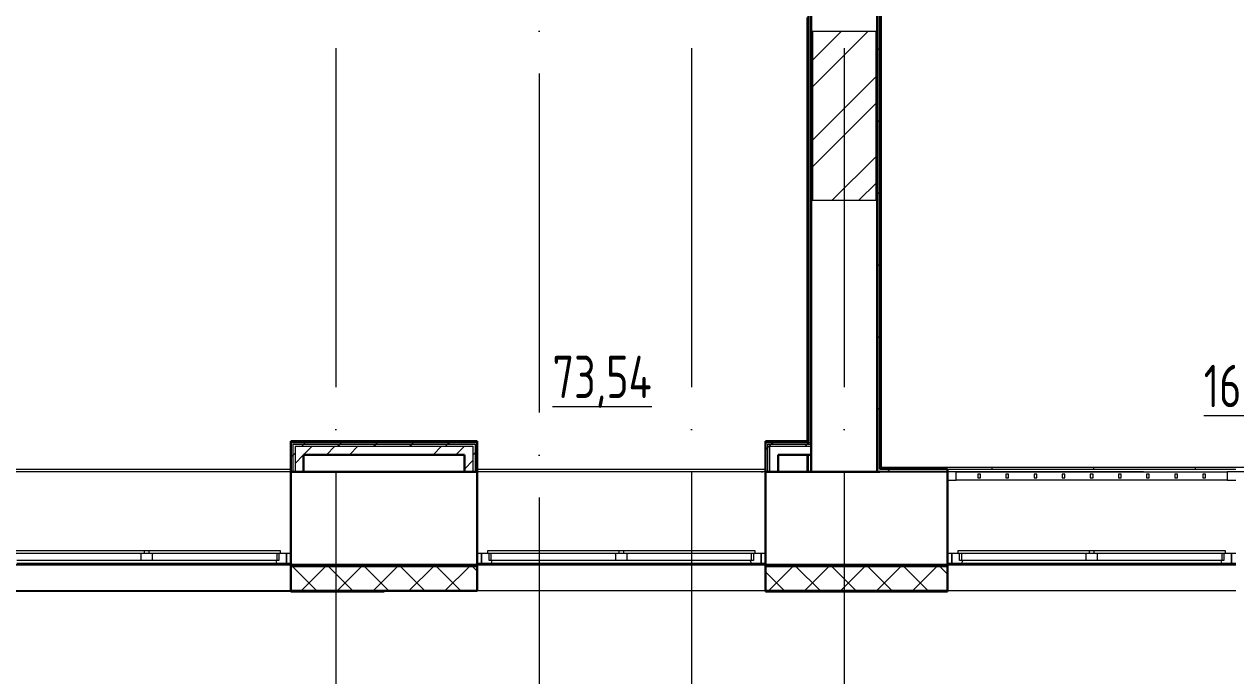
# Model space of a CAD drawing. Header units: millimetres. Extents: x -586848 to 520591, y -385801 to 675781.
# Drawn here: x -6250 to 898, y -153036 to -149193 of the extents above; entities that cross this region are included whole.
import ezdxf
from ezdxf import colors
from ezdxf.entities.mleader import LeaderData, LeaderLine
from ezdxf.math import Vec2, Vec3

# ---------------------------------------------------------------- set-up
doc = ezdxf.new("R2010")
doc.units = ezdxf.units.MM
doc.linetypes.add('ADSK_Линия сетки', pattern=[25, 20, -2.5, 0, -2.5])
for name, color, linetype, lineweight in [('_ Окна', 7, 'Continuous', 9), ('RC-Выноски', 7, 'Continuous', 0), ('Марки помещений', 252, 'Continuous', 20), ('Ограждение', 252, 'Continuous', 9), ('Окна', 252, 'Continuous', 9), ('Оси', 252, 'Continuous', 9), ('Стены внутренние', 7, 'Continuous', 18), ('Стены наружные', 7, 'Continuous', 18), ('Стены штриховка', 7, 'Continuous', 9)]:
    doc.layers.add(name, color=color, linetype=linetype, lineweight=lineweight)
doc.styles.add('GOST Common_3', font='', dxfattribs={"height": 3.5})
doc.styles.add('RubezhCAD', font='', dxfattribs={"oblique": 10})
doc.styles.get('GOST Common_3').set_extended_font_data('GOST 2.304 type A')
doc.styles.get('RubezhCAD').set_extended_font_data('GOST type A')
pattern_1 = [(0, (-37739.8, 576), (0, 600), []), (90, (-37739.8, 576), (-600, 4e-14), [])]

# ---------------------------------------------------------------- blocks, each defined once
blk = doc.blocks.new('1 этаж')
at = {"layer": 'Ограждение', "true_color": 0x636466}
h = blk.add_hatch(dxfattribs=at)
h.set_pattern_fill('FP_37', color=251, style=0, pattern_type=2)
h.set_pattern_definition(pattern_1)
h.paths.add_polyline_path([(-14645.8, -20128.7), (-14635.8, -20118.7), (-14635.8, -14163.7), (-14645.8, -14153.7), (-14645.8, -19852.1)])
h = blk.add_hatch(dxfattribs=at)
h.set_pattern_fill('FP_25', color=251, style=0, pattern_type=2)
h.set_pattern_definition([(0, (-32119.8, 96), (0, 600), []), (90, (-32119.8, 96), (-600, 4e-14), [])])
h.paths.add_polyline_path([(-15075.8, -20143.7), (-15065.8, -20143.7), (-15065.8, -20043.7), (-15075.8, -20043.7)])
h.paths.add_polyline_path([(-15065.8, -19963.7), (-15065.8, -17453.7), (-15075.8, -17463.7), (-15075.8, -19963.7)])
h = blk.add_hatch(dxfattribs=at)
h.set_pattern_fill('FP_37', color=251, style=0, pattern_type=2)
h.set_pattern_definition(pattern_1)
h.paths.add_polyline_path([(-12233.6, -20128.7), (-11875.8, -20128.7), (-11885.8, -20118.7), (-14635.8, -20118.7), (-14645.8, -20128.7), (-12545.8, -20128.7)])
at = {"layer": 'Стены наружные', "lineweight": 9, "true_color": 0x636466}
h = blk.add_hatch(dxfattribs=at)
h.set_pattern_fill('FP_41', color=251, style=0, pattern_type=2)
h.set_pattern_definition([(180, (-32119.82, 96), (-1e-14, -100), [])])
h.paths.add_polyline_path([(-66005.8, -20703.7), (-64730.8, -20703.7), (-64730.8, -20693.7), (-66005.8, -20693.7)])
h.paths.add_polyline_path([(2117.4, -20703.7), (2694.2, -20703.7), (2694.2, -20693.7), (1409.2, -20693.7), (1409.2, -20703.7)])
h.paths.add_polyline_path([(-63030.8, -20703.7), (-61880.8, -20703.7), (-61880.8, -20693.7), (-63030.8, -20693.7)])
h.paths.add_polyline_path([(-752.8, -20703.7), (-290.8, -20703.7), (-290.8, -20693.7), (-1390.8, -20693.7), (-1390.8, -20703.7)])
h.paths.add_polyline_path([(-60180.8, -20703.7), (-59050.8, -20703.7), (-59050.8, -20693.7), (-60180.8, -20693.7)])
h.paths.add_polyline_path([(-3623, -20703.7), (-3090.8, -20703.7), (-3090.8, -20693.7), (-4165.8, -20693.7), (-4165.8, -20703.7)])
h.paths.add_polyline_path([(-57350.8, -20703.7), (-56240.8, -20703.7), (-56240.8, -20693.7), (-57350.8, -20693.7)])
h.paths.add_polyline_path([(-5865.8, -20703.7), (-5865.8, -20693.7), (-6960.8, -20693.7), (-6960.8, -20703.7), (-6493.2, -20703.7)])
h.paths.add_polyline_path([(-54540.8, -20703.7), (-53450.8, -20703.7), (-53450.8, -20693.7), (-54540.8, -20693.7)])
h.paths.add_polyline_path([(-8660.8, -20703.7), (-8660.8, -20693.7), (-9765.8, -20693.7), (-9765.8, -20703.7), (-9363.4, -20703.7)])
h.paths.add_polyline_path([(-51750.8, -20703.7), (-50620.8, -20703.7), (-50620.8, -20693.7), (-51750.8, -20693.7)])
h.paths.add_polyline_path([(-11516, -20703.7), (-11465.8, -20703.7), (-11465.8, -20693.7), (-12545.8, -20693.7), (-12545.8, -20703.7), (-12233.6, -20703.7)])
h.paths.add_polyline_path([(-48920.8, -20703.7), (-47800.8, -20703.7), (-47800.8, -20693.7), (-48920.8, -20693.7)])
h.paths.add_polyline_path([(-14245.8, -20703.7), (-14245.8, -20693.7), (-15320.8, -20693.7), (-15320.8, -20703.7), (-14386.2, -20703.7)])
h.paths.add_polyline_path([(-46100.8, -20703.7), (-45030.8, -20703.7), (-45030.8, -20693.7), (-46100.8, -20693.7)])
h.paths.add_polyline_path([(-17256.4, -20703.7), (-17020.8, -20703.7), (-17020.8, -20693.7), (-18120.8, -20693.7), (-18120.8, -20703.7), (-17974, -20703.7)])
h.paths.add_polyline_path([(-43330.8, -20703.7), (-42230.8, -20703.7), (-42230.8, -20693.7), (-43330.8, -20693.7)])
h.paths.add_polyline_path([(-19820.8, -20703.7), (-19820.8, -20693.7), (-20920.8, -20693.7), (-20920.8, -20703.7), (-20126.6, -20703.7)])
h.paths.add_polyline_path([(-40530.8, -20703.7), (-39400.8, -20703.7), (-39400.8, -20693.7), (-40530.8, -20693.7)])
h.paths.add_polyline_path([(-22620.8, -20703.7), (-22620.8, -20693.7), (-23700.8, -20693.7), (-23700.8, -20703.7), (-22996.8, -20703.7)])
h.paths.add_polyline_path([(-25867, -20703.7), (-25400.8, -20703.7), (-25400.8, -20693.7), (-26500.8, -20693.7), (-26500.8, -20703.7), (-26498.8, -20703.7)])
h.paths.add_polyline_path([(-37700.8, -20703.7), (-36590.8, -20703.7), (-36590.8, -20693.7), (-37700.8, -20693.7)])
h.paths.add_polyline_path([(-28202.8, -20703.7), (-28200.8, -20703.7), (-28200.8, -20693.7), (-29240.8, -20693.7), (-29239.8, -20703.7), (-28378.4, -20703.7)])
h.paths.add_polyline_path([(-34890.8, -20703.7), (-33780.8, -20703.7), (-33780.8, -20693.7), (-34890.8, -20693.7)])
h.paths.add_polyline_path([(-30940.8, -20703.7), (-30940.8, -20693.7), (-32080.8, -20693.7), (-32079.8, -20703.7), (-31090.8, -20703.7)])
at = {"layer": '_ Окна', "color": 251, "lineweight": 18, "true_color": 0x636466}
for p, q in [((-14195.8, -20143.7), (-14245.8, -20143.7)), ((-14245.8, -20143.7), (-14245.8, -20193.7)), ((-14195.8, -20193.7), (-14195.8, -20143.7)), ((-12545.8, -20143.7), (-12595.8, -20143.7)), ((-12595.8, -20143.7), (-12595.8, -20193.7)), ((-14245.8, -20193.7), (-14195.8, -20193.7)), ((-14051.8, -20158.7), (-14067.8, -20158.7)), ((-14067.8, -20158.7), (-14067.8, -20178.7)), ((-14067.8, -20178.7), (-14051.8, -20178.7)), ((-14051.8, -20178.7), (-14051.8, -20158.7)), ((-13885.8, -20158.7), (-13901.8, -20158.7)), ((-13901.8, -20158.7), (-13901.8, -20178.7)), ((-13901.8, -20178.7), (-13885.8, -20178.7)), ((-13885.8, -20178.7), (-13885.8, -20158.7)), ((-13719.8, -20158.7), (-13735.8, -20158.7)), ((-13735.8, -20158.7), (-13735.8, -20178.7)), ((-13735.8, -20178.7), (-13719.8, -20178.7)), ((-13719.8, -20178.7), (-13719.8, -20158.7)), ((-13553.8, -20158.7), (-13569.8, -20158.7)), ((-13569.8, -20158.7), (-13569.8, -20178.7)), ((-13569.8, -20178.7), (-13553.8, -20178.7)), ((-13553.8, -20178.7), (-13553.8, -20158.7)), ((-13387.8, -20158.7), (-13403.8, -20158.7)), ((-13403.8, -20158.7), (-13403.8, -20178.7)), ((-13403.8, -20178.7), (-13387.8, -20178.7)), ((-13387.8, -20178.7), (-13387.8, -20158.7)), ((-13221.8, -20158.7), (-13237.8, -20158.7)), ((-13237.8, -20158.7), (-13237.8, -20178.7)), ((-13237.8, -20178.7), (-13221.8, -20178.7)), ((-13221.8, -20178.7), (-13221.8, -20158.7)), ((-13055.8, -20158.7), (-13071.8, -20158.7)), ((-13071.8, -20158.7), (-13071.8, -20178.7)), ((-13071.8, -20178.7), (-13055.8, -20178.7)), ((-13055.8, -20178.7), (-13055.8, -20158.7)), ((-12889.8, -20158.7), (-12905.8, -20158.7)), ((-12905.8, -20158.7), (-12905.8, -20178.7)), ((-12905.8, -20178.7), (-12889.8, -20178.7)), ((-12889.8, -20178.7), (-12889.8, -20158.7)), ((-12723.8, -20158.7), (-12739.8, -20158.7)), ((-12739.8, -20158.7), (-12739.8, -20178.7)), ((-12739.8, -20178.7), (-12723.8, -20178.7)), ((-12723.8, -20178.7), (-12723.8, -20158.7)), ((-12595.8, -20193.7), (-12545.8, -20193.7)), ((-18191.8, -20625.7), (-18191.8, -20666.7)), ((-18145.8, -20625.7), (-18183.8, -20625.7)), ((-18145.8, -20683.7), (-18145.8, -20625.7)), ((-16957.8, -20625.7), (-16995.8, -20625.7)), ((-16995.8, -20625.7), (-16995.8, -20683.7)), ((-16949.8, -20666.7), (-16949.8, -20625.7)), ((-15391.8, -20625.7), (-15391.8, -20666.7)), ((-15345.8, -20625.7), (-15383.8, -20625.7)), ((-15345.8, -20683.7), (-15345.8, -20625.7)), ((-14182.8, -20625.7), (-14220.8, -20625.7)), ((-14220.8, -20625.7), (-14220.8, -20683.7)), ((-14174.8, -20666.7), (-14174.8, -20625.7)), ((-12616.8, -20625.7), (-12616.8, -20666.7)), ((-12570.8, -20625.7), (-12608.8, -20625.7)), ((-12570.8, -20683.7), (-12570.8, -20625.7)), ((-18209.8, -20666.7), (-18205.2, -20683.7)), ((-18205.2, -20683.7), (-18145.8, -20683.7)), ((-18191.8, -20666.7), (-18203.8, -20666.7)), ((-16995.8, -20683.7), (-16936.4, -20683.7)), ((-16937.8, -20666.7), (-16949.8, -20666.7)), ((-16936.4, -20683.7), (-16931.8, -20666.7)), ((-15409.8, -20666.7), (-15405.2, -20683.7)), ((-15405.2, -20683.7), (-15345.8, -20683.7)), ((-15391.8, -20666.7), (-15403.8, -20666.7)), ((-14220.8, -20683.7), (-14161.4, -20683.7)), ((-14162.8, -20666.7), (-14174.8, -20666.7)), ((-14161.4, -20683.7), (-14156.8, -20666.7)), ((-12634.8, -20666.7), (-12630.2, -20683.7)), ((-12630.2, -20683.7), (-12570.8, -20683.7)), ((-12616.8, -20666.7), (-12628.8, -20666.7))]:
    blk.add_line(p, q, dxfattribs=at)
at = {"layer": '_ Окна', "color": 251, "true_color": 0x636466}
for p, q in [((-18120.8, -20625.7), (-18145.8, -20625.7)), ((-18145.8, -20625.7), (-18145.8, -20683.7)), ((-16995.8, -20625.7), (-17020.8, -20625.7)), ((-16995.8, -20683.7), (-16995.8, -20625.7)), ((-15320.8, -20625.7), (-15345.8, -20625.7)), ((-15345.8, -20625.7), (-15345.8, -20683.7)), ((-14220.8, -20625.7), (-14245.8, -20625.7)), ((-14220.8, -20683.7), (-14220.8, -20625.7)), ((-12545.8, -20625.7), (-12570.8, -20625.7)), ((-12570.8, -20625.7), (-12570.8, -20683.7)), ((-18145.8, -20683.7), (-18120.8, -20683.7)), ((-17020.8, -20683.7), (-16995.8, -20683.7)), ((-15345.8, -20683.7), (-15320.8, -20683.7)), ((-14245.8, -20683.7), (-14220.8, -20683.7)), ((-12570.8, -20683.7), (-12545.8, -20683.7))]:
    blk.add_line(p, q, dxfattribs=at)
at = {"layer": 'Ограждение', "color": 251, "true_color": 0x636466}
for p, q in [((-14635.8, -20118.7), (-14635.8, -14163.7)), ((-15075.8, -17463.7), (-15075.8, -19963.9)), ((-15075.8, -20043.7), (-15075.8, -20143.7)), ((-15065.8, -20143.7), (-15065.8, -20043.7)), ((-14635.8, -20118.7), (-14645.8, -20128.7)), ((-11885.8, -20118.7), (-14635.8, -20118.7))]:
    blk.add_line(p, q, dxfattribs=at)
at = {"layer": 'Окна', "color": 251, "true_color": 0x636466}
for p, q in [((-14195.8, -20143.7), (-12595.8, -20143.7)), ((-12595.8, -20193.7), (-14195.8, -20193.7)), ((-19757.8, -20608.7), (-18985.8, -20608.7)), ((-18985.8, -20625.7), (-19757.8, -20625.7)), ((-19005.8, -20625.7), (-19005.8, -20666.7)), ((-18985.8, -20608.7), (-18955.8, -20608.7)), ((-18985.8, -20608.7), (-18985.8, -20625.7)), ((-18955.8, -20625.7), (-18985.8, -20625.7)), ((-18955.8, -20608.7), (-18183.8, -20608.7)), ((-18955.8, -20625.7), (-18955.8, -20608.7)), ((-18183.8, -20625.7), (-18955.8, -20625.7)), ((-18935.8, -20666.7), (-18935.8, -20625.7)), ((-18203.8, -20625.7), (-18203.8, -20666.7)), ((-18183.8, -20608.7), (-18183.8, -20625.7)), ((-16957.8, -20608.7), (-16185.8, -20608.7)), ((-16957.8, -20625.7), (-16957.8, -20608.7)), ((-16185.8, -20625.7), (-16957.8, -20625.7)), ((-16937.8, -20666.7), (-16937.8, -20625.7)), ((-16205.8, -20625.7), (-16205.8, -20666.7)), ((-16185.8, -20608.7), (-16155.8, -20608.7)), ((-16185.8, -20608.7), (-16185.8, -20625.7)), ((-16155.8, -20625.7), (-16185.8, -20625.7)), ((-16155.8, -20608.7), (-15383.8, -20608.7)), ((-16155.8, -20625.7), (-16155.8, -20608.7)), ((-15383.8, -20625.7), (-16155.8, -20625.7)), ((-16135.8, -20666.7), (-16135.8, -20625.7)), ((-15403.8, -20625.7), (-15403.8, -20666.7)), ((-15383.8, -20608.7), (-15383.8, -20625.7)), ((-14182.8, -20608.7), (-13410.8, -20608.7)), ((-14182.8, -20625.7), (-14182.8, -20608.7)), ((-13410.8, -20625.7), (-14182.8, -20625.7)), ((-14162.8, -20666.7), (-14162.8, -20625.7)), ((-13430.8, -20625.7), (-13430.8, -20666.7)), ((-13410.8, -20608.7), (-13380.8, -20608.7)), ((-13410.8, -20608.7), (-13410.8, -20625.7)), ((-13380.8, -20625.7), (-13410.8, -20625.7)), ((-13380.8, -20608.7), (-12608.8, -20608.7)), ((-13380.8, -20625.7), (-13380.8, -20608.7)), ((-12608.8, -20625.7), (-13380.8, -20625.7)), ((-13360.8, -20666.7), (-13360.8, -20625.7)), ((-12628.8, -20625.7), (-12628.8, -20666.7)), ((-12608.8, -20608.7), (-12608.8, -20625.7)), ((-19005.8, -20666.7), (-19737.8, -20666.7)), ((-19736.4, -20683.7), (-18205.2, -20683.7)), ((-18935.8, -20666.7), (-19005.8, -20666.7)), ((-18203.8, -20666.7), (-18935.8, -20666.7)), ((-16205.8, -20666.7), (-16937.8, -20666.7)), ((-16936.4, -20683.7), (-15405.2, -20683.7)), ((-16135.8, -20666.7), (-16205.8, -20666.7)), ((-15403.8, -20666.7), (-16135.8, -20666.7)), ((-13430.8, -20666.7), (-14162.8, -20666.7)), ((-14161.4, -20683.7), (-12630.2, -20683.7)), ((-13360.8, -20666.7), (-13430.8, -20666.7)), ((-12628.8, -20666.7), (-13360.8, -20666.7))]:
    blk.add_line(p, q, dxfattribs=at)
at = {"layer": 'Оси', "color": 251, "linetype": 'ADSK_Линия сетки', "ltscale": 100, "true_color": 0x636466}
for p, q in [((-16655.8, 32206.9), (-16655.8, -33769.9)), ((-17855.8, -2643.7), (-17855.8, -33769.9)), ((-15755.8, -2643.7), (-15755.8, -32499.9)), ((-14855.8, -2643.7), (-14855.8, -32499.9)), ((4411.5, -20143.7), (-72528.1, -20143.7))]:
    blk.add_line(p, q, dxfattribs=at)
at = {"layer": 'Стены внутренние', "color": 251, "lineweight": 30, "true_color": 0x636466}
for p, q in [((-15050.8, -17543.7), (-15045.8, -17543.7)), ((-14665.8, -17543.7), (-14660.8, -17543.7)), ((-15045.8, -18543.7), (-15050.8, -18543.7)), ((-14660.8, -18543.7), (-14665.8, -18543.7)), ((-15050.8, -20043.7), (-15050.8, -20143.7)), ((-18120.8, -20143.7), (-18120.8, -20693.7)), ((-17095.8, -20143.7), (-18045.8, -20143.7)), ((-17020.8, -20693.7), (-17020.8, -20143.7)), ((-15320.8, -20143.7), (-15320.8, -20693.7)), ((-14645.8, -20143.7), (-15245.8, -20143.7)), ((-15050.8, -20143.7), (-14660.8, -20143.7)), ((-14245.8, -20693.7), (-14245.8, -20143.7)), ((-18120.8, -20693.7), (-17020.8, -20693.7)), ((-18120.8, -20703.7), (-18120.8, -20845.7)), ((-17020.8, -20845.7), (-17020.8, -20703.7)), ((-15320.8, -20693.7), (-14245.8, -20693.7)), ((-15320.8, -20703.7), (-15320.8, -20845.7)), ((-14245.8, -20845.7), (-14245.8, -20703.7)), ((-18120.8, -20845.7), (-17020.8, -20845.7)), ((-15320.8, -20845.7), (-14245.8, -20845.7))]:
    blk.add_line(p, q, dxfattribs=at)
at = {"layer": 'Стены внутренние', "color": 251, "true_color": 0x636466}
for p, q in [((-15045.8, -17543.7), (-14665.8, -17543.7)), ((-14665.8, -18543.7), (-15045.8, -18543.7)), ((-14245.8, -20143.7), (-14645.8, -20143.7)), ((-18120.8, -20693.7), (-19820.8, -20693.7)), ((-15320.8, -20693.7), (-17020.8, -20693.7)), ((-12545.8, -20693.7), (-14245.8, -20693.7)), ((-18120.8, -20845.7), (-19820.8, -20845.7)), ((-15320.8, -20845.7), (-17020.8, -20845.7)), ((-12545.8, -20845.7), (-14245.8, -20845.7))]:
    blk.add_line(p, q, dxfattribs=at)
at = {"layer": 'Стены внутренние', "color": 251, "linetype": 'Continuous', "lineweight": 9, "true_color": 0x636466}
for p, q in [((-17968.3, -20843.7), (-18108.3, -20703.7)), ((-18057.8, -20843.7), (-17917.8, -20703.7)), ((-17756.2, -20843.7), (-17896.2, -20703.7)), ((-17845.6, -20843.7), (-17705.6, -20703.7)), ((-17544.1, -20843.7), (-17684.1, -20703.7)), ((-17633.5, -20843.7), (-17493.5, -20703.7)), ((-17331.9, -20843.7), (-17471.9, -20703.7)), ((-17421.4, -20843.7), (-17281.4, -20703.7)), ((-17119.8, -20843.7), (-17259.8, -20703.7)), ((-17209.2, -20843.7), (-17069.2, -20703.7)), ((-17020.8, -20730.6), (-17047.7, -20703.7)), ((-15300.1, -20843.7), (-15160.1, -20703.7)), ((-14998.5, -20843.7), (-15138.5, -20703.7)), ((-15087.9, -20843.7), (-14947.9, -20703.7)), ((-14786.3, -20843.7), (-14926.3, -20703.7)), ((-14875.8, -20843.7), (-14735.8, -20703.7)), ((-14574.2, -20843.7), (-14714.2, -20703.7)), ((-14663.7, -20843.7), (-14523.7, -20703.7)), ((-14362.1, -20843.7), (-14502.1, -20703.7)), ((-14451.5, -20843.7), (-14311.5, -20703.7)), ((-14245.8, -20747.9), (-14289.9, -20703.7)), ((-15210.6, -20843.7), (-15320.8, -20733.5)), ((-17991, -20843.7), (-17992.2, -20845.7)), ((-15175.4, -20843.7), (-15176.5, -20845.7)), ((-14940.8, -20843.7), (-14941.9, -20845.7)), ((-14920, -20845.7), (-14921.2, -20843.7)), ((-14685.4, -20845.7), (-14686.6, -20843.7))]:
    blk.add_line(p, q, dxfattribs=at)
at = {"layer": 'Стены наружные', "color": 251, "lineweight": 30, "true_color": 0x636466}
for p, q in [((-14660.8, -14138.7), (-14660.8, -20143.7)), ((-14645.8, -20128.7), (-14645.8, -14153.7)), ((-15050.8, -20043.7), (-15050.8, -17043.7)), ((-15065.8, -17178.7), (-15065.8, -19963.7)), ((-15045.8, -17543.7), (-15045.8, -18543.7)), ((-14665.8, -18543.7), (-14665.8, -17543.7)), ((-18120.8, -19963.7), (-18120.8, -20143.7)), ((-17020.8, -19963.7), (-18120.8, -19963.7)), ((-17020.8, -19968.7), (-18120.8, -19968.7)), ((-17020.8, -20143.7), (-17020.8, -19963.7)), ((-15320.8, -19963.7), (-15320.8, -20143.7)), ((-15065.8, -19963.7), (-15320.8, -19963.7)), ((-15065.8, -19968.7), (-15320.8, -19968.7)), ((-18045.8, -20043.7), (-17095.8, -20043.7)), ((-18045.8, -20143.7), (-18045.8, -20043.7)), ((-17095.8, -20043.7), (-17095.8, -20143.7)), ((-15245.8, -20043.7), (-15050.8, -20043.7)), ((-15245.8, -20143.7), (-15245.8, -20043.7)), ((-18120.8, -20143.7), (-18045.8, -20143.7)), ((-17095.8, -20143.7), (-17020.8, -20143.7)), ((-15320.8, -20143.7), (-15245.8, -20143.7)), ((-14660.8, -20143.7), (-14645.8, -20143.7)), ((-14245.8, -20128.7), (-14645.8, -20128.7)), ((-14245.8, -20143.7), (-14245.8, -20128.7)), ((-17020.8, -20693.7), (-18120.8, -20693.7)), ((-18120.8, -20693.7), (-18120.8, -20703.7)), ((-17020.8, -20703.7), (-17020.8, -20693.7)), ((-14245.8, -20693.7), (-15320.8, -20693.7)), ((-15320.8, -20693.7), (-15320.8, -20703.7)), ((-14245.8, -20703.7), (-14245.8, -20693.7)), ((-17570.8, -20845.7), (-18120.8, -20845.7)), ((-18120.8, -20845.7), (-18120.8, -20850.7)), ((-18120.8, -20850.7), (-17570.8, -20850.7)), ((-17570.8, -20850.7), (-17570.8, -20845.7)), ((-14245.8, -20845.7), (-15320.8, -20845.7)), ((-15320.8, -20845.7), (-15320.8, -20850.7)), ((-15320.8, -20850.7), (-14245.8, -20850.7)), ((-14245.8, -20850.7), (-14245.8, -20845.7))]:
    blk.add_line(p, q, dxfattribs=at)
at = {"layer": 'Стены наружные', "color": 251, "linetype": 'Continuous', "lineweight": 9, "true_color": 0x636466}
for p, q in [((-15045.8, -17718.3), (-14871.3, -17543.7)), ((-15045.8, -17875.4), (-14714.1, -17543.7)), ((-15045.8, -17718.3), (-14871.3, -17543.7)), ((-15045.8, -17875.4), (-14714.1, -17543.7)), ((-14660.8, -17658.9), (-14645.8, -17643.9)), ((-15045.8, -18189.7), (-14665.8, -17809.7)), ((-15045.8, -18189.7), (-14665.8, -17809.7)), ((-15045.8, -18346.9), (-14665.8, -17966.9)), ((-15045.8, -18346.9), (-14665.8, -17966.9)), ((-14660.8, -18083.2), (-14645.8, -18068.2)), ((-14928.3, -18543.7), (-14665.8, -18281.2)), ((-14928.3, -18543.7), (-14665.8, -18281.2)), ((-14771.2, -18543.7), (-14665.8, -18438.4)), ((-14771.2, -18543.7), (-14665.8, -18438.4)), ((-14660.8, -18507.4), (-14645.8, -18492.4)), ((-14660.8, -18931.7), (-14645.8, -18916.7)), ((-14660.8, -19356), (-14645.8, -19341)), ((-14660.8, -19780.2), (-14645.8, -19765.2)), ((-18056.3, -19993.7), (-18043.8, -19981.2)), ((-18045, -20043.7), (-17995, -19993.7)), ((-18043.8, -19981.2), (-18031.3, -19968.7)), ((-17910.1, -20043.7), (-17860.1, -19993.7)), ((-17844.2, -19993.7), (-17831.7, -19981.2)), ((-17831.7, -19981.2), (-17819.2, -19968.7)), ((-17819.2, -19968.7), (-17814.2, -19963.7)), ((-17775.1, -20043.7), (-17725.1, -19993.7)), ((-17632, -19993.7), (-17619.5, -19981.2)), ((-17619.5, -19981.2), (-17607, -19968.7)), ((-17419.9, -19993.7), (-17407.4, -19981.2)), ((-17407.4, -19981.2), (-17394.9, -19968.7)), ((-17394.9, -19968.7), (-17389.9, -19963.7)), ((-17281.7, -20043.7), (-17231.7, -19993.7)), ((-17207.8, -19993.7), (-17195.3, -19981.2)), ((-17195.3, -19981.2), (-17182.8, -19968.7)), ((-17146.8, -20043.7), (-17096.8, -19993.7)), ((-15320.8, -20016), (-15308.3, -20003.5)), ((-15308.3, -20003.5), (-15298.6, -19993.7)), ((-15298.6, -19993.7), (-15286.1, -19981.2)), ((-15286.1, -19981.2), (-15273.6, -19968.7)), ((-15273.6, -19968.7), (-15268.6, -19963.7)), ((-15086.4, -19993.7), (-15073.9, -19981.2)), ((-15073.9, -19981.2), (-15061.4, -19968.7)), ((-18120.8, -20058.2), (-18108.3, -20045.7)), ((-18108.3, -20045.7), (-18095.8, -20033.2)), ((-18095.8, -20094.5), (-18045.8, -20044.5)), ((-17095.8, -20127.7), (-17045.8, -20077.7)), ((-17045.8, -20043.9), (-17033.3, -20031.4)), ((-17033.3, -20031.4), (-17020.8, -20018.9)), ((-14600.1, -20143.7), (-14585.1, -20128.7)), ((-17992.2, -20845.7), (-17995.1, -20850.7)), ((-17758.1, -20846.7), (-17760.4, -20850.7)), ((-15176.5, -20845.7), (-15178.7, -20849.5)), ((-14941.9, -20845.7), (-14944.8, -20850.7)), ((-14917.2, -20850.7), (-14920, -20845.7)), ((-14684.7, -20846.9), (-14685.4, -20845.7))]:
    blk.add_line(p, q, dxfattribs=at)
at = {"layer": 'Стены наружные', "color": 251, "true_color": 0x636466}
for p, q in [((-19820.8, -20128.7), (-18120.8, -20128.7)), ((-18120.8, -20143.7), (-19820.8, -20143.7)), ((-17020.8, -20128.7), (-15320.8, -20128.7)), ((-15320.8, -20143.7), (-17020.8, -20143.7)), ((-14245.8, -20128.7), (-12545.8, -20128.7)), ((-19820.8, -20693.7), (-18120.8, -20693.7)), ((-17020.8, -20693.7), (-15320.8, -20693.7)), ((-14245.8, -20693.7), (-12545.8, -20693.7)), ((-18120.8, -20850.7), (-20348.5, -20850.7)), ((-19820.8, -20845.7), (-18120.8, -20845.7))]:
    blk.add_line(p, q, dxfattribs=at)
at = {"layer": 'Стены штриховка', "color": 251, "true_color": 0x636466}
for p, q in [((-18108.3, -19981.2), (-17033.3, -19981.2)), ((-18108.3, -19981.2), (-18108.3, -20143.7)), ((-18095.8, -19993.7), (-17045.8, -19993.7)), ((-18095.8, -19993.7), (-18095.8, -20143.7)), ((-17045.8, -19993.7), (-17045.8, -20143.7)), ((-17033.3, -19981.2), (-17033.3, -20143.7)), ((-15308.3, -19981.2), (-15050.8, -19981.2)), ((-15308.3, -19981.2), (-15308.3, -20143.7)), ((-15295.8, -19993.7), (-15050.8, -19993.7)), ((-15295.8, -19993.7), (-15295.8, -20143.7)), ((-15065.8, -19968.7), (-15065.8, -19963.7)), ((-15065.8, -19968.7), (-15050.8, -19968.7)), ((-14645.8, -20143.7), (-14245.8, -20143.7)), ((-17020.8, -20703.7), (-18120.8, -20703.7)), ((-14245.8, -20703.7), (-15320.8, -20703.7)), ((-18118.8, -20769.7), (-18120.8, -20769.7)), ((-18118.8, -20769.7), (-18118.8, -20843.7)), ((-17020.8, -20769.7), (-17022.8, -20769.7)), ((-17022.8, -20843.7), (-17022.8, -20769.7)), ((-15318.8, -20769.7), (-15320.8, -20769.7)), ((-15318.8, -20769.7), (-15318.8, -20843.7)), ((-14245.8, -20769.7), (-14247.8, -20769.7)), ((-14247.8, -20843.7), (-14247.8, -20769.7)), ((-18118.8, -20843.7), (-17022.8, -20843.7)), ((-15318.8, -20843.7), (-14247.8, -20843.7))]:
    blk.add_line(p, q, dxfattribs=at)
at = {"layer": 'Марки помещений', "color": 251, "true_color": 0x636466, "style": 'GOST Common_3', "width": 0.9}
for s, p in [('%%U73,54', (-16576.2, -19709.1)), ('%%U16,55', (-12734.8, -19762.8))]:
    blk.add_text(s, height=250, dxfattribs=at).set_placement(p)

msp = doc.modelspace()

# ---------------------------------------------------------------- block references
msp.add_blockref('1 этаж', (13443.4, -131688.8))

# ---------------------------------------------------------------- leaders
at = {"layer": 'RC-Выноски', "linetype": 'Continuous', "ltscale": 15}
ml = msp.add_multileader_mtext('Standard', dxfattribs=at)
ml.set_content('{\\H0.91667x;РЦ1 - }КПСВВнг(А)-LSLTx 1x2x1,0', color=256, style='RubezhCAD')
ml.set_leader_properties()
ml.build(insert=Vec2(0, 0))
ml.multileader.update_dxf_attribs({"has_text_frame": 1, "text_left_attachment_type": 6, "text_right_attachment_type": 6, "dogleg_length": 2, "arrow_head_size": 400, "scale": 100})
ctx = ml.context
ctx.base_point, ctx.scale, ctx.char_height, ctx.arrow_head_size, ctx.landing_gap_size, ctx.plane_origin = Vec3(-17252.7, -148996.9), 100, 250, 400, 100, Vec3(-544946.4, -187713.4)
ctx.left_attachment, ctx.right_attachment = 6, 6
notes = []
notes.append((ctx, [(0, (1, 1, 0), (-17452.7, -148996.9), (1, 0), 200, [(0, [(-19502.4, -151339.4)], 0, [])])]))
ctx.mtext.insert, ctx.mtext.width, ctx.mtext.flow_direction = Vec3(-17152.7, -148696.9), 5324.915, 5
for ctx, leaders in notes:
    for number, flags, end, landing, length, lines in leaders:
        leader = LeaderData()
        leader.index, (leader.has_last_leader_line, leader.has_dogleg_vector, leader.attachment_direction) = number, flags
        leader.last_leader_point, leader.dogleg_vector, leader.dogleg_length = Vec3(end), Vec3(landing), length
        for number, points, colour, breaks in lines:
            line = LeaderLine()
            line.index, line.vertices, line.color, line.breaks = number, Vec3.list(points), colors.encode_raw_color(colour), breaks
            leader.lines.append(line)
        ctx.leaders.append(leader)

doc.saveas('drawing.dxf')
